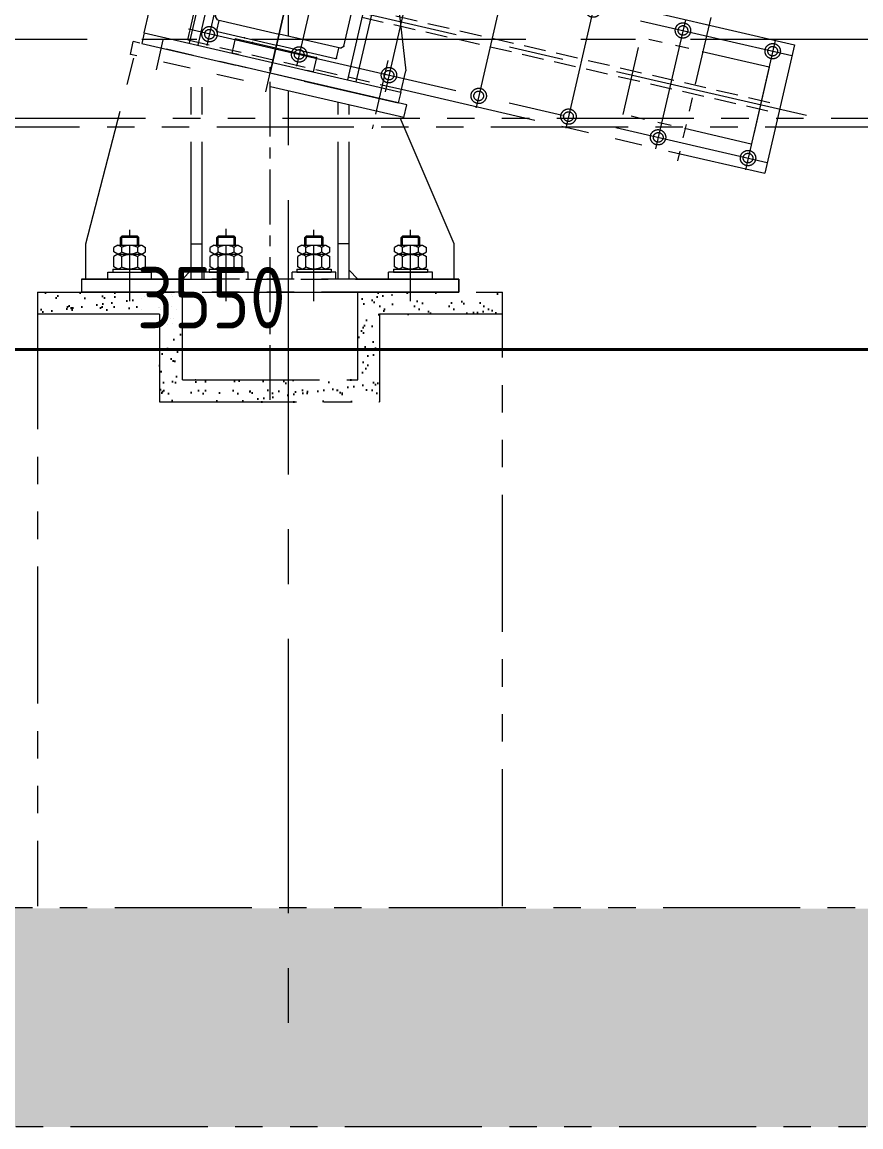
# Model space of a CAD drawing. Header units: millimetres. Extents: x 52110 to 400893, y -153728 to 31997.
# Drawn here: x 171578 to 173490, y -127444 to -124927 of the extents above; entities that cross this region are included whole.
import ezdxf
from ezdxf.lldxf.tags import DXFTag

# ---------------------------------------------------------------- set-up
doc = ezdxf.new("R2010")
doc.units = ezdxf.units.MM
doc.header["$LTSCALE"] = 500
for name, pattern in [('CENTER', [2, 1.25, -0.25, 0.25, -0.25]), ('DASHED', [0.75, 0.5, -0.25]), ('PHANTOM2', [1.25, 0.625, -0.125, 0.125, -0.125, 0.125, -0.125])]:
    doc.linetypes.add(name, pattern=pattern)
for name, color, linetype, lineweight in [('2D', 4, 'PHANTOM2', 20), ('POU', 4, 'Continuous', 20), ('SHI', 7, 'Continuous', 40), ('WEN', 3, 'Continuous', 20), ('ZHONG', 1, 'CENTER', 20)]:
    doc.layers.add(name, color=color, linetype=linetype, lineweight=lineweight)
doc.layers.add('4', color=4, linetype='PHANTOM')
doc.styles.add('GB', font='gbenor.shx', dxfattribs={"bigfont": 'gbcbig.shx'})
tags = doc.linetypes.add('PHANTOM', pattern=[2.5, 1.25, -0.25, 0.25, -0.25, 0.25, -0.25]).pattern_tags.tags
tags[14:15] = [DXFTag(74, 4), DXFTag(75, 0), DXFTag(340, '0'), DXFTag(46, 1.0), DXFTag(50, 0.0), DXFTag(44, 0.0), DXFTag(45, 0.0)]
tags[12:13] = [DXFTag(74, 4), DXFTag(75, 0), DXFTag(340, '0'), DXFTag(46, 1.0), DXFTag(50, 0.0), DXFTag(44, 0.0), DXFTag(45, 0.0)]
tags[10:11] = [DXFTag(74, 4), DXFTag(75, 0), DXFTag(340, '0'), DXFTag(46, 1.0), DXFTag(50, 0.0), DXFTag(44, 0.0), DXFTag(45, 0.0)]
tags[8:9] = [DXFTag(74, 4), DXFTag(75, 0), DXFTag(340, '0'), DXFTag(46, 1.0), DXFTag(50, 0.0), DXFTag(44, 0.0), DXFTag(45, 0.0)]
tags[6:7] = [DXFTag(74, 4), DXFTag(75, 0), DXFTag(340, '0'), DXFTag(46, 1.0), DXFTag(50, 0.0), DXFTag(44, 0.0), DXFTag(45, 0.0)]
tags[4:5] = [DXFTag(74, 4), DXFTag(75, 0), DXFTag(340, '0'), DXFTag(46, 1.0), DXFTag(50, 0.0), DXFTag(44, 0.0), DXFTag(45, 0.0)]
doc.dimstyles.new('ISO-25$0', dxfattribs={"dimscale": 40, "dimtxt": 3.5, "dimasz": 3.5, "dimexe": 1, "dimexo": 0.2, "dimgap": 1.2, "dimtad": 1, "dimtoh": 1, "dimdec": 1, "dimzin": 9, "dimdsep": 46, "dimtxsty": 'GB', "dimcen": 0, "dimclrd": 3, "dimclre": 3, "dimclrt": 256, "dimadec": 0, "dimazin": 2, "dimtfac": 1, "dimtdec": 1, "dimtix": 1, "dimtmove": 0, "dimatfit": 3, "dimldrblk": 'DOTSMALL', "dimfxl": 0, "dimlwd": -1, "dimlwe": 20, "dimarcsym": 0})

# ---------------------------------------------------------------- blocks, each defined once
blk = doc.blocks.new('*D947')
at = {"color": 3, "linetype": 'ByBlock', "lineweight": 20}
for p, q in [((212693.7, 74429.3), (212693.7, 72656.2)), ((216243.7, 74429.3), (216243.7, 72656.2))]:
    blk.add_line(p, q, dxfattribs=at)
at = {"color": 3, "linetype": 'ByBlock'}
blk.add_line((212833.7, 72696.2), (216103.7, 72696.2), dxfattribs=at)
at = {"color": 3}
for points in [[(212833.7, 72719.6), (212833.7, 72672.9), (212693.7, 72696.2)], [(216103.7, 72719.6), (216103.7, 72672.9), (216243.7, 72696.2)]]:
    blk.add_solid(points, dxfattribs=at)
at = {"layer": 'Defpoints', "color": 0}
for p in [(212693.7, 74437.3), (216243.7, 74437.3), (216243.7, 72696.2)]:
    blk.add_point(p, dxfattribs=at)
at = {"insert": (214468.7, 72814.2), "char_height": 140, "attachment_point": 5, "style": 'GB'}
blk.add_mtext('3550', dxfattribs=at)
blk = doc.blocks.new('_DotSmall')
at = {"color": 0, "linetype": 'ByBlock', "const_width": 0.5}
blk.add_lwpolyline([(-0.0625, 0, 1), (0.0625, 0, 1)], format="xyb", close=True, dxfattribs=at)
blk = doc.blocks.new('X34')
at = {"layer": '2D'}
for p, q in [((134893.1, -30403.4), (135516.7, -30259.4)), ((135523.4, -30288.6), (135516.7, -30259.4)), ((135211.6, -30360.6), (135191.4, -30272.9)), ((134899.8, -30432.6), (135523.4, -30288.6)), ((135624.9, -30720.4), (135513.8, -30291.9)), ((135359.9, -30800.4), (135359.9, -30327.2)), ((135384.9, -30800.4), (135384.9, -30321.4)), ((134899.8, -30432.6), (134893.1, -30403.4)), ((135024.9, -30800.4), (135024.9, -30403.9)), ((135049.9, -30800.4), (135049.9, -30398.2)), ((134784.9, -30720.4), (134909.4, -30430.4)), ((135049.9, -30800.4), (135049.9, -30418.7)), ((134866.8, -30703.1), (134863.9, -30706)), ((134863.9, -30723.1), (134863.9, -30706)), ((134863.9, -30706), (134905.9, -30706)), ((134866.8, -30723.1), (134866.8, -30703.1)), ((134866.8, -30703.1), (134902.9, -30703.1)), ((134902.9, -30723.1), (134902.9, -30703.1)), ((134905.9, -30706), (134902.9, -30703.1)), ((134905.9, -30723.1), (134905.9, -30706)), ((135086.8, -30703.1), (135083.9, -30706)), ((135083.9, -30723.1), (135083.9, -30706)), ((135083.9, -30706), (135125.9, -30706)), ((135086.8, -30723.1), (135086.8, -30703.1)), ((135086.8, -30703.1), (135122.9, -30703.1)), ((135122.9, -30723.1), (135122.9, -30703.1)), ((135125.9, -30706), (135122.9, -30703.1)), ((135125.9, -30723.1), (135125.9, -30706)), ((135286.8, -30703.1), (135283.9, -30706)), ((135283.9, -30723.1), (135283.9, -30706)), ((135283.9, -30706), (135325.9, -30706)), ((135286.8, -30723.1), (135286.8, -30703.1)), ((135286.8, -30703.1), (135322.9, -30703.1)), ((135322.9, -30723.1), (135322.9, -30703.1)), ((135325.9, -30706), (135322.9, -30703.1)), ((135325.9, -30723.1), (135325.9, -30706)), ((135506.8, -30703.1), (135503.9, -30706)), ((135503.9, -30723.1), (135503.9, -30706)), ((135503.9, -30706), (135545.9, -30706)), ((135506.8, -30723.1), (135506.8, -30703.1)), ((135506.8, -30703.1), (135542.9, -30703.1)), ((135542.9, -30723.1), (135542.9, -30703.1)), ((135545.9, -30706), (135542.9, -30703.1)), ((135545.9, -30723.1), (135545.9, -30706)), ((134784.9, -30800.4), (134784.9, -30720.4)), ((134857.6, -30723.1), (134848.5, -30728.3)), ((134848.5, -30738.8), (134848.5, -30728.3)), ((134912.2, -30723.1), (134857.6, -30723.1)), ((134866.7, -30738.8), (134866.7, -30728.3)), ((134903.1, -30738.8), (134903.1, -30728.3)), ((134912.2, -30723.1), (134921.3, -30728.3)), ((134921.3, -30738.8), (134921.3, -30728.3)), ((135024.9, -30720.4), (135049.9, -30720.4)), ((135049.9, -30800.4), (135049.9, -30720.4)), ((135077.6, -30723.1), (135068.5, -30728.3)), ((135068.5, -30738.8), (135068.5, -30728.3)), ((135132.2, -30723.1), (135077.6, -30723.1)), ((135086.7, -30738.8), (135086.7, -30728.3)), ((135123.1, -30738.8), (135123.1, -30728.3)), ((135132.2, -30723.1), (135141.3, -30728.3)), ((135141.3, -30738.8), (135141.3, -30728.3)), ((135277.6, -30723.1), (135268.5, -30728.3)), ((135268.5, -30738.8), (135268.5, -30728.3)), ((135332.2, -30723.1), (135277.6, -30723.1)), ((135286.7, -30738.8), (135286.7, -30728.3)), ((135323.1, -30738.8), (135323.1, -30728.3)), ((135332.2, -30723.1), (135341.3, -30728.3)), ((135341.3, -30738.8), (135341.3, -30728.3)), ((135384.9, -30720.4), (135359.9, -30720.4)), ((135359.9, -30800.4), (135359.9, -30720.4)), ((135497.6, -30723.1), (135488.5, -30728.3)), ((135488.5, -30738.8), (135488.5, -30728.3)), ((135552.2, -30723.1), (135497.6, -30723.1)), ((135506.7, -30738.8), (135506.7, -30728.3)), ((135543.1, -30738.8), (135543.1, -30728.3)), ((135552.2, -30723.1), (135561.3, -30728.3)), ((135561.3, -30738.8), (135561.3, -30728.3)), ((135624.9, -30800.4), (135624.9, -30720.4)), ((134857.6, -30744.1), (134848.5, -30738.8)), ((134857.6, -30744.1), (134848.5, -30749.3)), ((134848.5, -30772.8), (134848.5, -30749.3)), ((134912.2, -30744.1), (134857.6, -30744.1)), ((134912.2, -30744.1), (134857.6, -30744.1)), ((134866.7, -30772.8), (134866.7, -30749.3)), ((134903.1, -30772.8), (134903.1, -30749.3)), ((134912.2, -30744.1), (134921.3, -30738.8)), ((134912.2, -30744.1), (134921.3, -30749.3)), ((134921.3, -30772.8), (134921.3, -30749.3)), ((135077.6, -30744.1), (135068.5, -30738.8)), ((135077.6, -30744.1), (135068.5, -30749.3)), ((135068.5, -30772.8), (135068.5, -30749.3)), ((135132.2, -30744.1), (135077.6, -30744.1)), ((135132.2, -30744.1), (135077.6, -30744.1)), ((135086.7, -30772.8), (135086.7, -30749.3)), ((135123.1, -30772.8), (135123.1, -30749.3)), ((135132.2, -30744.1), (135141.3, -30738.8)), ((135132.2, -30744.1), (135141.3, -30749.3)), ((135141.3, -30772.8), (135141.3, -30749.3)), ((135277.6, -30744.1), (135268.5, -30738.8)), ((135277.6, -30744.1), (135268.5, -30749.3)), ((135268.5, -30772.8), (135268.5, -30749.3)), ((135332.2, -30744.1), (135277.6, -30744.1)), ((135332.2, -30744.1), (135277.6, -30744.1)), ((135286.7, -30772.8), (135286.7, -30749.3)), ((135323.1, -30772.8), (135323.1, -30749.3)), ((135332.2, -30744.1), (135341.3, -30738.8)), ((135332.2, -30744.1), (135341.3, -30749.3)), ((135341.3, -30772.8), (135341.3, -30749.3)), ((135497.6, -30744.1), (135488.5, -30738.8)), ((135497.6, -30744.1), (135488.5, -30749.3)), ((135488.5, -30772.8), (135488.5, -30749.3)), ((135552.2, -30744.1), (135497.6, -30744.1)), ((135552.2, -30744.1), (135497.6, -30744.1)), ((135506.7, -30772.8), (135506.7, -30749.3)), ((135543.1, -30772.8), (135543.1, -30749.3)), ((135552.2, -30744.1), (135561.3, -30738.8)), ((135552.2, -30744.1), (135561.3, -30749.3)), ((135561.3, -30772.8), (135561.3, -30749.3)), ((134834.9, -30784.4), (134934.9, -30784.4)), ((134834.9, -30800.4), (134834.9, -30784.4)), ((134923.7, -30778.1), (134846, -30778.1)), ((134846, -30778.1), (134846, -30784.4)), ((134923.7, -30784.4), (134846, -30784.4)), ((134857.6, -30778.1), (134848.5, -30772.8)), ((134912.2, -30778.1), (134857.6, -30778.1)), ((134912.2, -30778.1), (134921.3, -30772.8)), ((134923.7, -30778.1), (134923.7, -30784.4)), ((134934.9, -30800.4), (134934.9, -30784.4)), ((134934.9, -30800.4), (134934.9, -30784.4)), ((135004.9, -30800.4), (135024.9, -30780.4)), ((135054.9, -30800.4), (135054.9, -30784.4)), ((135054.9, -30784.4), (135154.9, -30784.4)), ((135143.7, -30778.1), (135066, -30778.1)), ((135066, -30778.1), (135066, -30784.4)), ((135143.7, -30784.4), (135066, -30784.4)), ((135077.6, -30778.1), (135068.5, -30772.8)), ((135132.2, -30778.1), (135077.6, -30778.1)), ((135132.2, -30778.1), (135141.3, -30772.8)), ((135143.7, -30778.1), (135143.7, -30784.4)), ((135154.9, -30800.4), (135154.9, -30784.4)), ((135254.9, -30800.4), (135254.9, -30784.4)), ((135254.9, -30784.4), (135354.9, -30784.4)), ((135343.7, -30778.1), (135266, -30778.1)), ((135266, -30778.1), (135266, -30784.4)), ((135343.7, -30784.4), (135266, -30784.4)), ((135277.6, -30778.1), (135268.5, -30772.8)), ((135332.2, -30778.1), (135277.6, -30778.1)), ((135332.2, -30778.1), (135341.3, -30772.8)), ((135343.7, -30778.1), (135343.7, -30784.4)), ((135354.9, -30800.4), (135354.9, -30784.4)), ((135404.9, -30800.4), (135384.9, -30780.4)), ((135574.9, -30784.4), (135474.9, -30784.4)), ((135474.9, -30800.4), (135474.9, -30784.4)), ((135563.7, -30778.1), (135486, -30778.1)), ((135486, -30778.1), (135486, -30784.4)), ((135563.7, -30784.4), (135486, -30784.4)), ((135497.6, -30778.1), (135488.5, -30772.8)), ((135552.2, -30778.1), (135497.6, -30778.1)), ((135552.2, -30778.1), (135561.3, -30772.8)), ((135563.7, -30778.1), (135563.7, -30784.4)), ((135574.9, -30800.4), (135574.9, -30784.4)), ((135634.9, -30800.4), (134774.9, -30800.4)), ((134774.9, -30800.4), (135634.9, -30800.4)), ((134774.9, -30800.4), (134774.9, -30830.4)), ((134774.9, -30800.4), (134784.9, -30800.4)), ((134774.9, -30830.4), (134774.9, -30800.4)), ((135634.9, -30800.4), (135624.9, -30800.4)), ((135634.9, -30800.4), (135634.9, -30830.4)), ((134774.9, -30830.4), (135634.9, -30830.4)), ((135298.4, -30830.4), (134774.9, -30830.4)), ((135004.9, -31030.4), (135004.9, -30830.4)), ((135204.9, -30830.4), (135160.6, -30830.4)), ((135404.9, -31030.4), (135404.9, -30830.4)), ((135404.9, -31030.4), (135004.9, -31030.4))]:
    blk.add_line(p, q, dxfattribs=at)
for centre, radius, start, end in [((134855.3, -30737.5), 14.6, 38.9393, 81.0607), ((134884.9, -30757.2), 34.1, 57.7958, 122.2042), ((134914.4, -30737.5), 14.6, 98.9393, 141.0607), ((135075.3, -30737.5), 14.6, 38.9393, 81.0607), ((135104.9, -30757.2), 34.1, 57.7958, 122.2042), ((135134.4, -30737.5), 14.6, 98.9393, 141.0607), ((135275.3, -30737.5), 14.6, 38.9393, 81.0607), ((135304.9, -30757.2), 34.1, 57.7958, 122.2042), ((135334.4, -30737.5), 14.6, 98.9393, 141.0607), ((135495.3, -30737.5), 14.6, 38.9393, 81.0607), ((135524.9, -30757.2), 34.1, 57.7958, 122.2042), ((135554.4, -30737.5), 14.6, 98.9393, 141.0607), ((134855.3, -30729.6), 14.6, 278.9393, 321.0607), ((134855.3, -30758.5), 14.6, 38.9393, 81.0607), ((134884.9, -30709.9), 34.1, 237.7958, 302.2042), ((134884.9, -30778.2), 34.1, 57.7958, 122.2042), ((134914.4, -30729.6), 14.6, 218.9393, 261.0607), ((134914.4, -30758.5), 14.6, 98.9393, 141.0607), ((135075.3, -30729.6), 14.6, 278.9393, 321.0607), ((135075.3, -30758.5), 14.6, 38.9393, 81.0607), ((135104.9, -30709.9), 34.1, 237.7958, 302.2042), ((135104.9, -30778.2), 34.1, 57.7958, 122.2042), ((135134.4, -30729.6), 14.6, 218.9393, 261.0607), ((135134.4, -30758.5), 14.6, 98.9393, 141.0607), ((135275.3, -30729.6), 14.6, 278.9393, 321.0607), ((135275.3, -30758.5), 14.6, 38.9393, 81.0607), ((135304.9, -30709.9), 34.1, 237.7958, 302.2042), ((135304.9, -30778.2), 34.1, 57.7958, 122.2042), ((135334.4, -30729.6), 14.6, 218.9393, 261.0607), ((135334.4, -30758.5), 14.6, 98.9393, 141.0607), ((135495.3, -30729.6), 14.6, 278.9393, 321.0607), ((135495.3, -30758.5), 14.6, 38.9393, 81.0607), ((135524.9, -30709.9), 34.1, 237.7958, 302.2042), ((135524.9, -30778.2), 34.1, 57.7958, 122.2042), ((135554.4, -30729.6), 14.6, 218.9393, 261.0607), ((135554.4, -30758.5), 14.6, 98.9393, 141.0607), ((134855.3, -30763.6), 14.6, 278.9393, 321.0607), ((134884.9, -30743.9), 34.1, 237.7958, 302.2042), ((134914.4, -30763.6), 14.6, 218.9393, 261.0607), ((135075.3, -30763.6), 14.6, 278.9393, 321.0607), ((135104.9, -30743.9), 34.1, 237.7958, 302.2042), ((135134.4, -30763.6), 14.6, 218.9393, 261.0607), ((135275.3, -30763.6), 14.6, 278.9393, 321.0607), ((135304.9, -30743.9), 34.1, 237.7958, 302.2042), ((135334.4, -30763.6), 14.6, 218.9393, 261.0607), ((135495.3, -30763.6), 14.6, 278.9393, 321.0607), ((135524.9, -30743.9), 34.1, 237.7958, 302.2042), ((135554.4, -30763.6), 14.6, 218.9393, 261.0607)]:
    blk.add_arc(centre, radius, start, end, dxfattribs=at)
blk.add_point((135374.9, -31030.4), dxfattribs=at)
at = {"layer": 'ZHONG', "ltscale": 0.2}
for p, q in [((135449, -30255.4), (135464.6, -30323.7)), ((134936.6, -30302.8), (134972.3, -30458.4)), ((135204.9, -31075.9), (135204.9, -30318)), ((135304.9, -30850.9), (135304.9, -30685.7)), ((134884.9, -30850.9), (134884.9, -30688.5)), ((135104.9, -30850.9), (135104.9, -30688.5)), ((135524.9, -30850.9), (135524.9, -30688.5))]:
    blk.add_line(p, q, dxfattribs=at)
blk = doc.blocks.new('X35')
at = {"layer": '2D'}
for p, q in [((135063.5, -28563.4), (134942.2, -28622.6)), ((135063.5, -28563.4), (135074.5, -28585.9)), ((135074.5, -28585.9), (134881.2, -28680.2)), ((135056.5, -28594.7), (135183.7, -28855.3)), ((135074.5, -28585.9), (135256.1, -28764.3)), ((134888.2, -28608.9), (134820.8, -28641.8)), ((134863.1, -28617.8), (134843.3, -28627.4)), ((134856.4, -28616.7), (134846.6, -28621.5)), ((134848, -28617.4), (134846.6, -28621.5)), ((134846.6, -28621.5), (134848.3, -28625)), ((134852.3, -28615.3), (134848, -28617.4)), ((134852.3, -28615.3), (134856.4, -28616.7)), ((134894.9, -28611.2), (134853.1, -28631.6)), ((134853.2, -28622.6), (134854.5, -28625.3)), ((134856.4, -28616.7), (134858.1, -28620.2)), ((134863.1, -28617.8), (134864.4, -28620.5)), ((134865.8, -28648.6), (134951.3, -28607)), ((134955.6, -28615.9), (134870.2, -28657.6)), ((134888.2, -28608.9), (134894.9, -28611.2)), ((134894.9, -28611.2), (134904.1, -28630)), ((134951.3, -28607), (134955.6, -28615.9)), ((135038.5, -28603.4), (135165.7, -28864.1)), ((134865.8, -28648.6), (134780.5, -28690.2)), ((134853.1, -28631.6), (134818.5, -28648.4)), ((134820.8, -28641.8), (134818.5, -28648.4)), ((134818.5, -28648.4), (134827.7, -28667.2)), ((134843.3, -28627.4), (134844.6, -28630.1)), ((135012.9, -28635.3), (134888.8, -28695.8)), ((135012.9, -28635.3), (135015.6, -28636.2)), ((135015.6, -28636.2), (135025.7, -28656.9)), ((134870.2, -28657.7), (134677.1, -28751.9)), ((135029.7, -28656), (134900.2, -28719.2)), ((135037.7, -28658.8), (135029.7, -28656)), ((135111.4, -28809.8), (135037.7, -28658.8)), ((134881.2, -28680.2), (134688, -28774.4)), ((134764.9, -28756.3), (134888.8, -28695.8)), ((134780.5, -28690.2), (134784.9, -28699.2)), ((134798.4, -28692.7), (134784.9, -28699.2)), ((134770.9, -28782.3), (134900.2, -28719.2)), ((134677.1, -28751.9), (134688, -28774.4)), ((134688, -28774.4), (134716.8, -29027.4)), ((134706, -28765.6), (134833.1, -29026.3)), ((134724, -28756.9), (134851.1, -29017.5)), ((134764.9, -28756.3), (134763.9, -28759)), ((134763.9, -28759), (134774, -28779.6)), ((135278, -28809.3), (135256.1, -28764.3)), ((134770.9, -28782.3), (134768.1, -28790.3)), ((134841.7, -28941.3), (134768.1, -28790.3)), ((135108.6, -28817.8), (134979.2, -28880.9)), ((135278, -28809.3), (135008.4, -28940.8)), ((135115.5, -28841.1), (135105.5, -28820.5)), ((135108.6, -28817.8), (135111.4, -28809.8)), ((135278, -28809.3), (135289, -28831.8)), ((135114.6, -28843.8), (134990.6, -28904.3)), ((135289, -28831.8), (135091.2, -28928.2)), ((135114.6, -28843.8), (135115.5, -28841.1)), ((135078.9, -28868.6), (134993.5, -28910.2)), ((135078.9, -28868.6), (135093.8, -28899.2)), ((134849.8, -28944.1), (134979.2, -28880.9)), ((135080.3, -28905.7), (135093.8, -28899.2)), ((134866.6, -28964.8), (134990.6, -28904.3)), ((134993.5, -28910.2), (134908.1, -28951.9)), ((135008.4, -28940.8), (134738.7, -29072.3)), ((134849.8, -28944.1), (134841.7, -28941.3)), ((134863.9, -28963.9), (134853.8, -28943.2)), ((134947.4, -28998.3), (135091.2, -28928.2)), ((134866.6, -28964.8), (134863.9, -28963.9)), ((134908.1, -28951.9), (134923, -28982.4)), ((134923, -28982.4), (134936.5, -28975.9)), ((134947.4, -28998.3), (134749.7, -29094.8)), ((134738.7, -29072.3), (134716.8, -29027.4)), ((134738.7, -29072.3), (134749.7, -29094.8))]:
    blk.add_line(p, q, dxfattribs=at)
at = {"layer": '2D', "color": 0, "linetype": 'ByBlock'}
for p in [(135063.5, -28563.4), (135015.6, -28636.2), (134677.6, -28752.9), (134764.7, -28760.5), (135111.4, -28809.8), (135042.9, -28886.1), (134841.7, -28941.3), (134944, -28934.3), (134908.1, -28951.9)]:
    blk.add_point(p, dxfattribs=at)
at = {"layer": '2D', "color": 7}
for p in [(135015.6, -28636.2), (134956.3, -28662.9), (134763.9, -28759), (135115.5, -28841.1), (135058, -28871.4), (134863.9, -28963.9)]:
    blk.add_point(p, dxfattribs=at)
at = {"layer": 'ZHONG'}
for p, q in [((135038.5, -29002.6), (134842.1, -28600.2)), ((135083.4, -28730), (134792.1, -28872))]:
    blk.add_line(p, q, dxfattribs=at)
blk = doc.blocks.new('斜轨')
at = {"layer": '2D', "color": 5, "linetype": 'PHANTOM2', "ltscale": 0.5}
for p, q in [((103001.5, -87370.8), (103001.5, -87705.7)), ((102856.5, -87631), (102856.5, -87451)), ((103156.5, -87451), (102856.5, -87451)), ((103157, -87451), (103157, -87631)), ((103156.5, -87631), (102856.5, -87631))]:
    blk.add_line(p, q, dxfattribs=at)
at = {"layer": '2D'}
for p, q in [((102266.4, -87388.8), (103201.5, -87388.8)), ((103201.5, -87388.8), (103201.5, -87688.8)), ((102351.4, -87688.8), (103201.5, -87688.8))]:
    blk.add_line(p, q, dxfattribs=at)
for centre, radius in [((102316.5, -87413.8), 17.5), ((102316.5, -87413.8), 11), ((102526.5, -87413.8), 17.5), ((102526.5, -87413.8), 11), ((102736.5, -87413.5), 17.5), ((102736.5, -87413.5), 11), ((102946.5, -87413.8), 17.5), ((102946.5, -87413.8), 11), ((103156.5, -87413.8), 17.5), ((103156.5, -87413.8), 11), ((102526.5, -87663.8), 17.5), ((102526.5, -87663.8), 11), ((102736.5, -87663.8), 17.5), ((102736.5, -87663.8), 11), ((102946, -87663.8), 17.5), ((102946.5, -87663.8), 11), ((103156.5, -87663.8), 17.5), ((103156.5, -87663.8), 11)]:
    blk.add_circle(centre, radius, dxfattribs=at)
at = {"layer": '2D', "color": 0, "linetype": 'ByBlock'}
blk.add_point((102526.5, -87690), dxfattribs=at)
blk.add_point((102526.5, -87690), dxfattribs=at)
at = {"layer": 'ZHONG', "linetype": 'CENTER'}
for p, q in [((102051.5, -87361.3), (102051.5, -87719.2)), ((101896.5, -87388.8), (101896.5, -87691)), ((102106.5, -87388.8), (102106.5, -87691)), ((102316.5, -87388.8), (102316.5, -87702.6)), ((102526.5, -87388.8), (102526.5, -87691)), ((102736.5, -87388.8), (102736.5, -87691)), ((102946.5, -87388.8), (102946.5, -87691)), ((103156.5, -87388.8), (103156.5, -87691)), ((101847.4, -87413.8), (103201.5, -87413.8)), ((101819.6, -87538.8), (103264.5, -87538.8)), ((101847.6, -87663.8), (103201.5, -87663.8))]:
    blk.add_line(p, q, dxfattribs=at)
at = {"layer": 'ZHONG', "color": 4, "linetype": 'DASHED'}
for p, q in [((101851.5, -87388.8), (101880.2, -87388.8)), ((101880.6, -87388.8), (101901.9, -87388.8)), ((101851.5, -87688.8), (101851.5, -87645.2))]:
    blk.add_line(p, q, dxfattribs=at)
at = {"layer": 'ZHONG', "color": 4, "linetype": 'DASHED', "ltscale": 0.2}
for p, q in [((101851.5, -87489.2), (101851.5, -87388.8)), ((101901.4, -87388.8), (102266.4, -87388.8)), ((101851.5, -87645.2), (101851.5, -87490.1)), ((101851.5, -87528.8), (103201.5, -87528.8)), ((101851.5, -87548.8), (103201.5, -87548.8)), ((101851.5, -87688.8), (102351.4, -87688.8))]:
    blk.add_line(p, q, dxfattribs=at)
at = {"layer": 'ZHONG', "color": 4, "linetype": 'DASHED'}
for centre, radius in [((101896.5, -87413.9), 17.5), ((101896.5, -87413.9), 11), ((102106.5, -87413.8), 17.5), ((102106.5, -87413.8), 11), ((101897, -87664.8), 17.5), ((101897, -87664.8), 11), ((102106.5, -87663.8), 17.5), ((102106.5, -87663.8), 11), ((102316.5, -87663.8), 17.5), ((102316.5, -87663.8), 11)]:
    blk.add_circle(centre, radius, dxfattribs=at)
blk = doc.blocks.new('LDJXKJ')
at = {"layer": '4', "linetype": 'Continuous'}
h = blk.add_hatch(dxfattribs=at)
h.set_pattern_fill('AR-SAND', color=256, style=0)
h.set_pattern_definition([(37.5, (98071.643, 44595.226), (-1.60003, 48.941324), [0, -38.608, 0, -43.18, 0, -41.275]), (7.5, (98071.64, 44595.226), (44.95233, 71.68251), [0, -20.828, 0, -34.798, 0, -13.335]), (327.5, (98040.4, 44595.226), (79.09924, 0.14372), [0, -12.7, 0, -45.72, 0, -59.69]), (317.5, (98040.4, 44595.226), (76.35565, 22.29293), [0, -6.35, 0, -29.972, 0, -34.29])])
h.paths.add_polyline_path([(121663.7, 59417.8), (121333.7, 59417.8), (121333.7, 59367.8), (121611.6, 59367.8), (121611.6, 59167.8), (121904.6, 59167.8), (121904.6, 59217.8), (121663.7, 59217.8)])
h.paths.add_polyline_path([(122393.7, 59417.8), (122063.7, 59417.8), (122063.7, 59217.8), (121904.6, 59217.8), (121904.6, 59167.8), (122113, 59167.8), (122113, 59367.8), (122393.7, 59367.8)])
at = {"layer": '2D'}
for p, q in [((129704.8, 59813.7), (119704.6, 59813.7)), ((138304.6, 59793.7), (119704.6, 59793.7)), ((121333.7, 59417.8), (122393.7, 59417.8)), ((121333.7, 59417.8), (121333.7, 58018.7)), ((122393.7, 58018.7), (122393.7, 59417.8)), ((121611.6, 59367.8), (121333.7, 59367.8)), ((121611.6, 59367.8), (121611.6, 59167.8)), ((122393.7, 59367.8), (122113, 59367.8)), ((122113, 59367.8), (122113, 59167.8)), ((121611.6, 59167.8), (122113, 59167.8))]:
    blk.add_line(p, q, dxfattribs=at)
at = {"layer": 'ZHONG', "linetype": 'CENTER'}
for p, q in [((121904.6, 61627.6), (121904.6, 57735.8)), ((138446.7, 59993.7), (119580.6, 59993.7))]:
    blk.add_line(p, q, dxfattribs=at)
at = {"layer": 'WEN', "color": 7, "xscale": -1, "rotation": 13.00000000171263}
blk.add_blockref('X35', (246907.2, 118510.5), dxfattribs=at)
at = {"layer": 'WEN', "color": 2, "rotation": 346.9999999980998}
blk.add_blockref('斜轨', (42160.6, 168345.5), dxfattribs=at)
at = {"layer": 'WEN', "color": 7, "xscale": -1}
blk.add_blockref('X34', (257068.6, 90248.2), dxfattribs=at)
blk = doc.blocks.new('JC')
at = {"layer": 'POU'}
h = blk.add_hatch(dxfattribs=at)
h.set_pattern_fill('AR-CONC', color=256, scale=3, style=0)
h.set_pattern_definition([(50, (-3882, 71399.3), (546.554, -47.8173), [57.15, -628.65]), (355, (-3882, 71399.3), (-105.7285, 573.17), [45.72, -502.92]), (100.451, (-3836.44, 71395.3), (440.8275, 525.35), [48.57, -534.27]), (46.1842, (-3882, 71551.7), (813.2371, -126.127), [85.725, -942.975]), (96.6356, (-3814.2, 71541.2), (712.2127, 742.2767), [72.855, -801.405]), (351.184, (-3882, 71551.7), (712.214, 742.2754), [68.58, -754.38]), (21, (-3805.8, 71513.6), (454.8446, -306.7966), [57.15, -628.65]), (326, (-3805.8, 71513.6), (185.4061, 552.5639), [45.72, -502.92]), (71.4514, (-3767.9, 71488), (640.2495, 245.7686), [48.57, -534.27]), (37.5, (-3881.98, 71399.29), (9.2658, 253.66512), [0, -496.824, 0, -510.54, 0, -504.825]), (7.5, (-3881.98, 71399.3), (200.459, 300.54172), [0, -291.084, 0, -485.394, 0, -192.405]), (327.5, (-4051.9, 71399.29), (406.77179, -17.18623), [0, -190.5, 0, -594.36, 0, -788.67]), (317.5, (-4128.1, 71399.3), (444.38754, 76.2795), [0, -247.65, 0, -394.716, 0, -560.07])])
h.paths.add_polyline_path([(187627.9, 91609.2), (164362.5, 91614.9), (164362.5, 91116.1), (188127.9, 91116.1)])
at = {"layer": '2D'}
for p, q in [((162907.5, 91616.1), (188869.6, 91616.2)), ((189369.6, 91116.1), (162207.5, 91116.1))]:
    blk.add_line(p, q, dxfattribs=at)
blk = doc.blocks.new('sl')
dim = blk.add_linear_dim(base=(216243.72, 72696.24), p1=(212693.72, 74437.31), p2=(216243.72, 74437.31), dimstyle='ISO-25$0', override={"dimatfit": 0, "dimfxl": 1.8})
dim.commit()
dim.dimension.update_dxf_attribs({"geometry": '*D947', "text_midpoint": (214468.72, 72814.24)})

msp = doc.modelspace()

# ---------------------------------------------------------------- block references
at = {"layer": 'SHI'}
for name, p in [('sl', (-42459.21967, -198368.72241)), ('JC', (3881.98104, -218560.17338)), ('LDJXKJ', (50279.93543, -184959.7788))]:
    msp.add_blockref(name, p, dxfattribs=at)

doc.saveas('drawing.dxf')
